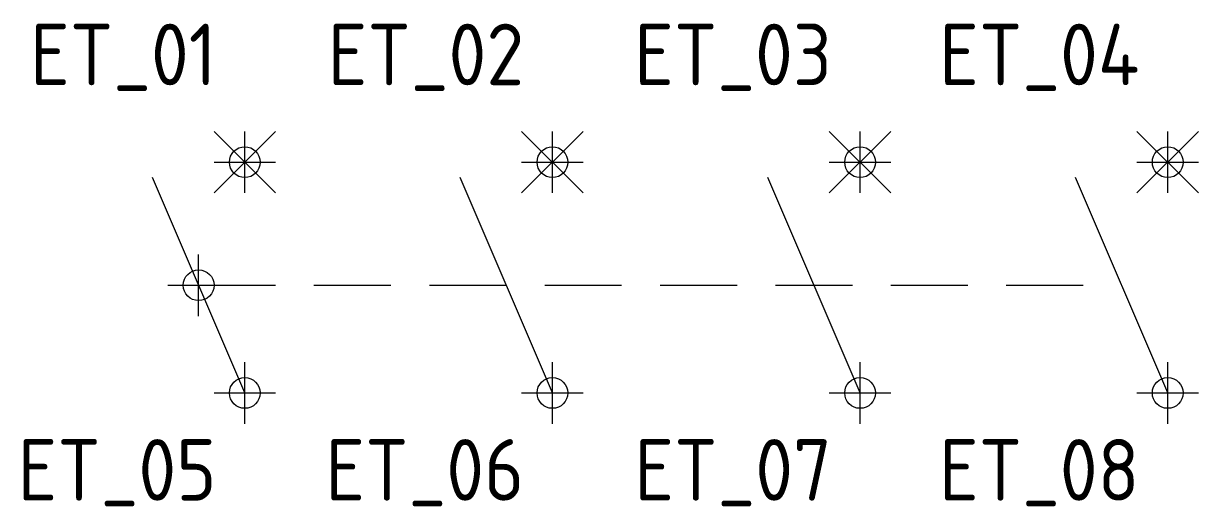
# Model space of a CAD drawing. Extents: x 602.8 to 641, y 4112.6 to 4128.3.
import ezdxf
from ezdxf.enums import TextEntityAlignment as Align

# ---------------------------------------------------------------- set-up
doc = ezdxf.new("R2010")
doc.units = 0
doc.header["$LTSCALE"] = 10
doc.header["$MEASUREMENT"] = 0
doc.header["$PDMODE"] = 34
doc.header["$PDSIZE"] = -5
doc.linetypes.add('DASHED2', pattern=[0.375, 0.25, -0.125])
doc.layers.get('0').update_dxf_attribs({"linetype": 'CONTINUOUS'})
for name, color, linetype in [('A', 7, 'CONTINUOUS'), ('C', 7, 'CONTINUOUS'), ('TKST2', 1, 'CONTINUOUS')]:
    doc.layers.add(name, color=color, linetype=linetype)
doc.styles.get("Standard").update_dxf_attribs({"font": 'iso8.shx'})

msp = doc.modelspace()

# ---------------------------------------------------------------- linework, layer by layer
for points in [[(609, 4124.75), (611, 4122.75)], [(609, 4122.75), (611, 4124.75)], [(619, 4124.75), (621, 4122.75)], [(619, 4122.75), (621, 4124.75)], [(629, 4124.75), (631, 4122.75)], [(629, 4122.75), (631, 4124.75)], [(639, 4124.75), (641, 4122.75)], [(639, 4122.75), (641, 4124.75)], [(610, 4116.25), (607, 4123.25)], [(620, 4116.25), (617, 4123.25)], [(630, 4116.25), (627, 4123.25)], [(640, 4116.25), (637, 4123.25)]]:
    msp.add_lwpolyline(points)
at = {"linetype": 'DASHED2'}
msp.add_lwpolyline([(608.5, 4119.75), (638.5, 4119.75)], dxfattribs=at)
at = {"layer": 'A', "color": 1}
msp.add_point((608.5, 4119.75), dxfattribs=at)
at = {"layer": 'C', "color": 1}
msp.add_point((610, 4123.75), dxfattribs=at)
at = {"layer": 'C', "color": 3}
msp.add_point((620, 4123.75), dxfattribs=at)
at = {"layer": 'C', "color": 5}
msp.add_point((630, 4123.75), dxfattribs=at)
at = {"layer": 'C', "color": 7}
msp.add_point((640, 4123.75), dxfattribs=at)
at = {"layer": 'C', "color": 2}
msp.add_point((610, 4116.25), dxfattribs=at)
at = {"layer": 'C', "color": 4}
msp.add_point((620, 4116.25), dxfattribs=at)
at = {"layer": 'C', "color": 6}
msp.add_point((630, 4116.25), dxfattribs=at)
at = {"layer": 'C', "color": 8}
msp.add_point((640, 4116.25), dxfattribs=at)

# ---------------------------------------------------------------- texts
at = {"layer": 'TKST2'}
for tag, p in [('ET_01', (609.08, 4126.25)), ('ET_02', (619.08, 4126.25)), ('ET_03', (629.08, 4126.25)), ('ET_04', (639.08, 4126.25)), ('ET_05', (609.08, 4112.75)), ('ET_06', (619.08, 4112.75)), ('ET_07', (629.08, 4112.75)), ('ET_08', (639.08, 4112.75))]:
    msp.add_attdef(tag, text='', height=2, dxfattribs=at).set_placement(p, align=Align.RIGHT)

doc.saveas('drawing.dxf')
